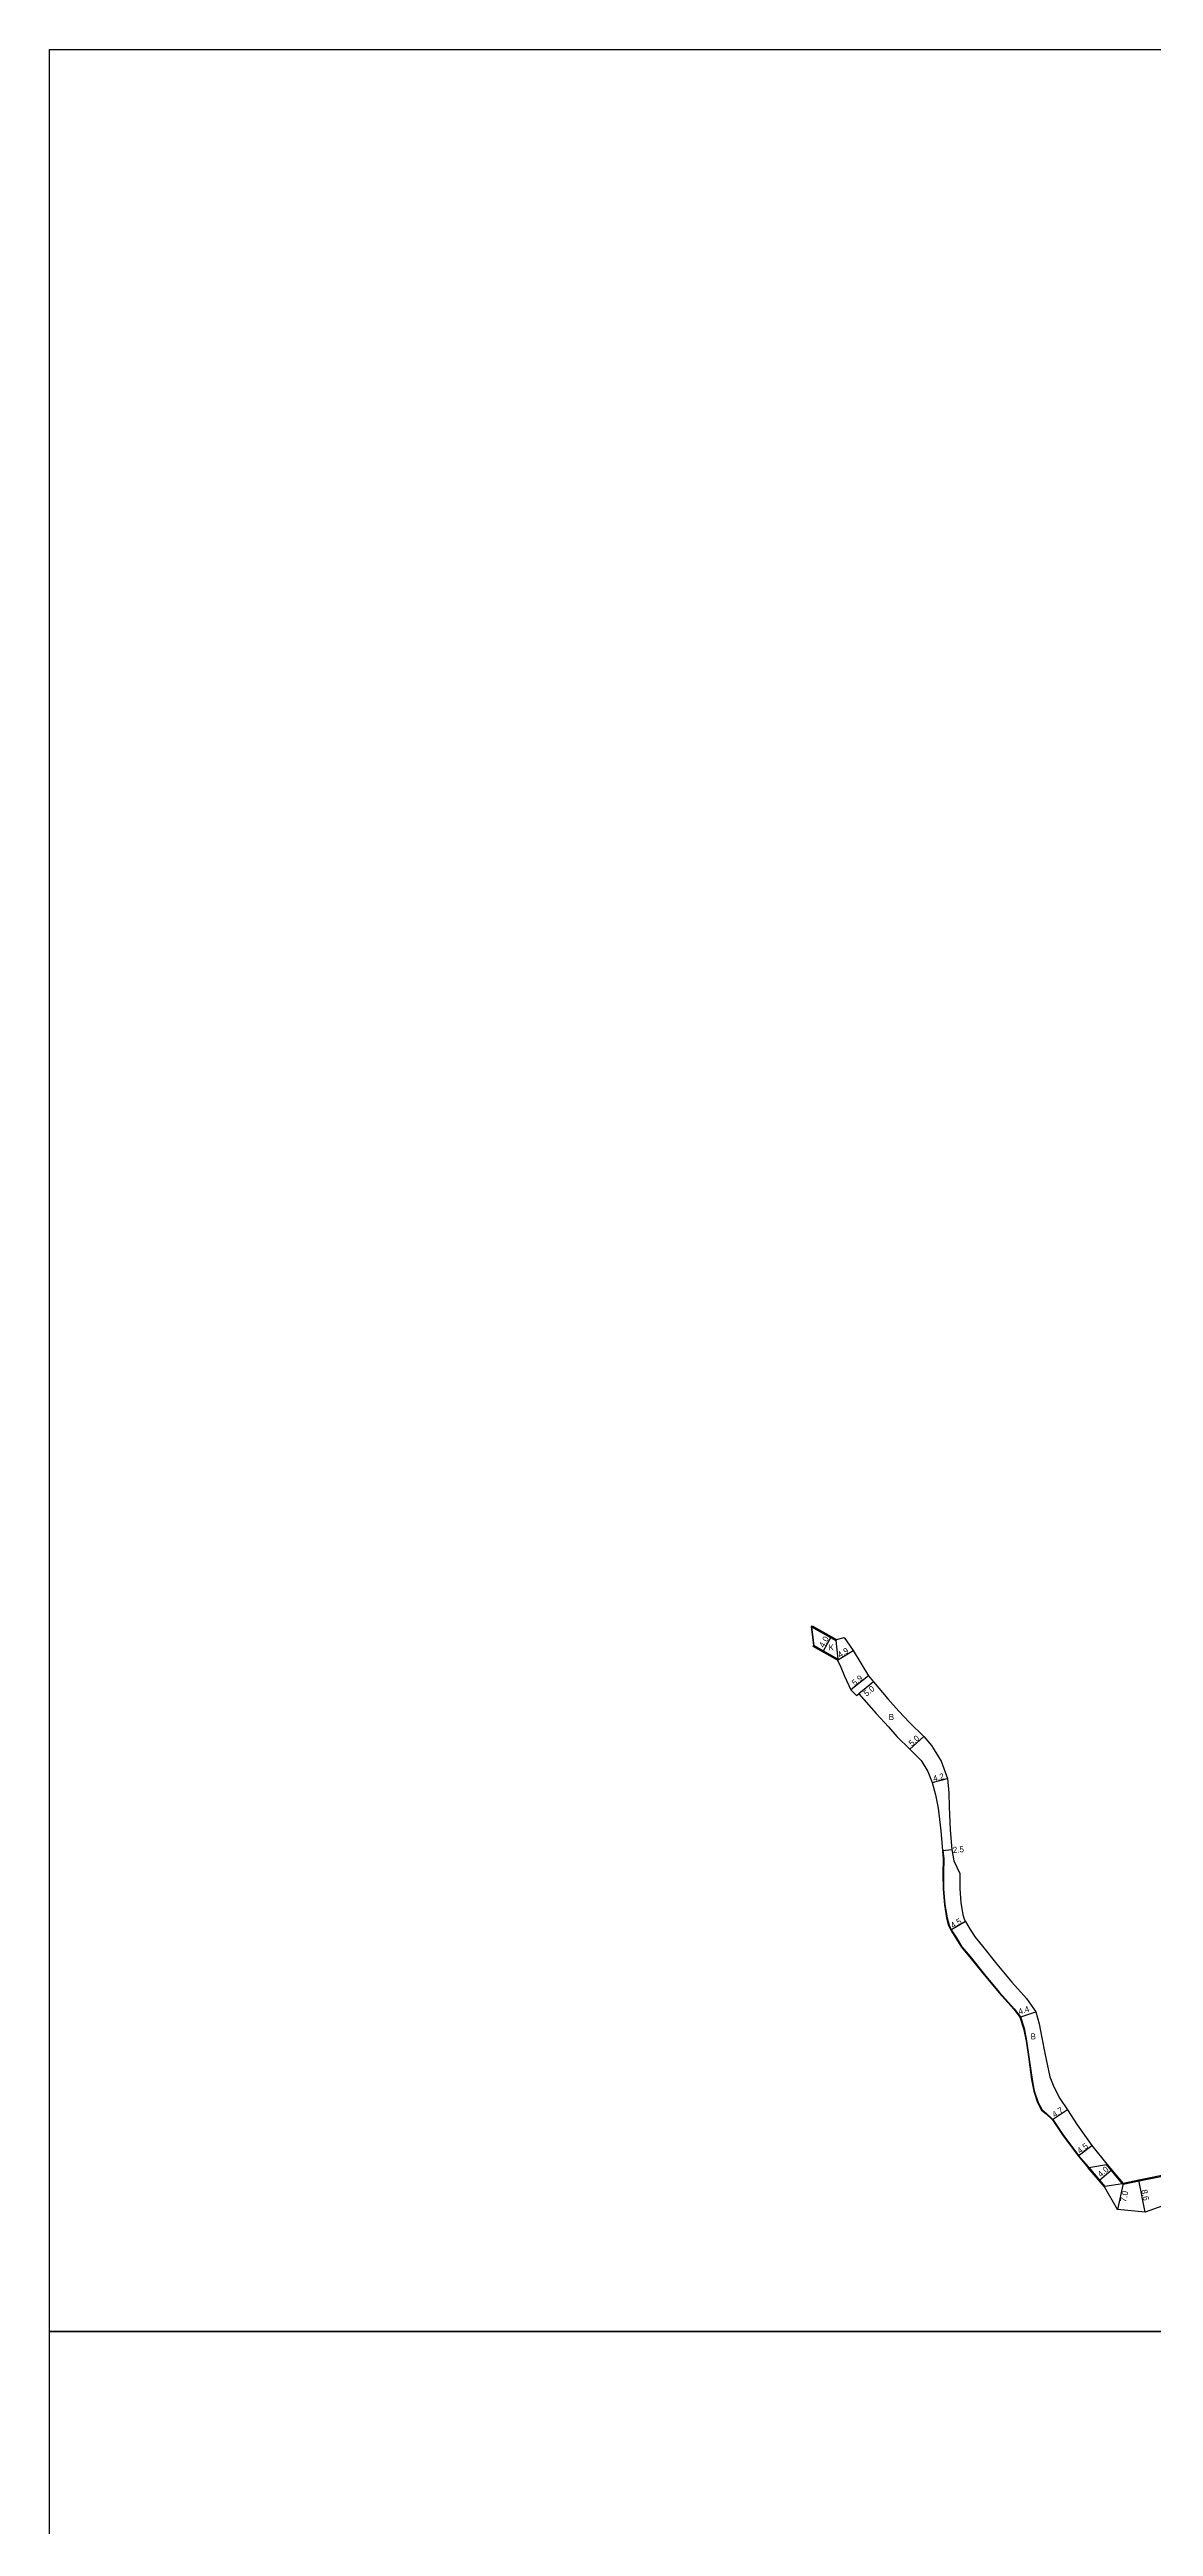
# Model space of a CAD drawing. Header units: metres. Extents: x -20002 to -16000, y -111000 to -108000.
# Drawn here: x -20000 to -19710, y -108651 to -108000 of the extents above; entities that cross this region are included whole.
import ezdxf

# ---------------------------------------------------------------- set-up
doc = ezdxf.new("R2010")
doc.units = ezdxf.units.M
doc.header["$LTSCALE"] = 2.5
for name, color, linetype in [('図郭', 7, 'Continuous'), ('幅員', 7, 'Continuous'), ('歩道・分離帯・安全施設', 7, 'Continuous'), ('舗装', 7, 'Continuous'), ('道路', 7, 'Continuous')]:
    doc.layers.add(name, color=color, linetype=linetype)
doc.styles.get("Standard").update_dxf_attribs({"font": ''})
doc.styles.get('Standard').set_extended_font_data('@MS PGothic')

msp = doc.modelspace()

# ---------------------------------------------------------------- linework, layer by layer
at = {"layer": '図郭'}
for points in [[(-20000, -108000), (-19200, -108000), (-19200, -108600), (-20000, -108600)], [(-20000, -108600), (-19200, -108600), (-19200, -109200), (-20000, -109200)]]:
    msp.add_lwpolyline(points, close=True, dxfattribs=at)
at = {"layer": '幅員'}
for points in [[(-19796.54, -108421.04), (-19794.57, -108417.56)], [(-19792.88, -108423.47), (-19788.7, -108420.91)], [(-19784.68, -108427.58), (-19789.3, -108431.25)], [(-19783.35, -108429.19), (-19787.25, -108432.31)], [(-19773.87, -108446.9), (-19770.16, -108443.55)], [(-19767.96, -108455.68), (-19763.89, -108454.61)], [(-19765.28, -108473.5), (-19762.79, -108473.27)], [(-19759.16, -108492.23), (-19763.06, -108494.48)], [(-19744.9, -108517.32), (-19740.72, -108515.94)], [(-19732.42, -108541.7), (-19736.32, -108544.32)], [(-19729.57, -108553.8), (-19725.96, -108551.12)], [(-19723.97, -108560.17), (-19720.92, -108557.59)], [(-19717.78, -108561.06), (-19719.21, -108567.91)], [(-19711.96, -108568.66), (-19713.6, -108560.22)]]:
    msp.add_lwpolyline(points, dxfattribs=at)
at = {"layer": '歩道・分離帯・安全施設'}
for points in [[(-19765.14, -108473.38), (-19765.13, -108473.48), (-19764.93, -108475.7), (-19764.96, -108479.57), (-19764.94, -108483.68), (-19764.6, -108487.77), (-19764.02, -108491.25), (-19763.52, -108493.18), (-19762.93, -108494.41), (-19761.6, -108496.51), (-19760.13, -108498.83), (-19758, -108501.42), (-19754.18, -108506.13), (-19750.22, -108510.9), (-19746.41, -108515.18), (-19744.77, -108517.24), (-19743.76, -108520.26), (-19743.12, -108523.59), (-19742.44, -108528.37), (-19741.68, -108533.71), (-19741.11, -108536.76), (-19740.12, -108539.75), (-19739.06, -108541.7), (-19737.88, -108542.69), (-19736.2, -108544.23), (-19733.59, -108548.24), (-19729.46, -108553.71), (-19726.9, -108556.72)], [(-19694.66, -108557.42), (-19695.19, -108557.76), (-19705.46, -108559.82), (-19705.65, -108558.94), (-19713.54, -108560.51), (-19717.72, -108561.36)]]:
    msp.add_lwpolyline(points, dxfattribs=at)
at = {"layer": '舗装'}
for points in [[(-19799.65, -108414.68), (-19799.08, -108419.6)], [(-19793.3, -108418.28), (-19792.74, -108423.21)]]:
    msp.add_lwpolyline(points, dxfattribs=at)
at = {"layer": '道路'}
for points in [[(-19793.3, -108418.28), (-19799.65, -108414.68), (-19799.5, -108414.42), (-19793.15, -108418.02)], [(-19799.65, -108414.68), (-19793.3, -108418.28), (-19792.74, -108423.21), (-19799.08, -108419.6)], [(-19792.74, -108423.21), (-19792.88, -108423.47), (-19799.23, -108419.86), (-19799.08, -108419.6)], [(-19722.64, -108561.98), (-19726.91, -108556.94), (-19726.79, -108556.84), (-19722.53, -108561.88)], [(-19726.79, -108556.84), (-19722.16, -108556.12), (-19717.9, -108561.16), (-19722.53, -108561.88)], [(-19717.78, -108561.06), (-19717.9, -108561.16), (-19722.16, -108556.12), (-19722.05, -108556.02)]]:
    msp.add_lwpolyline(points, close=True, dxfattribs=at)
for points in [[(-19799.65, -108414.68), (-19793.3, -108418.28), (-19793.15, -108418.02)], [(-19799.65, -108414.68), (-19799.08, -108419.6)], [(-19799.08, -108419.6), (-19792.74, -108423.21), (-19792.88, -108423.47)], [(-19793.15, -108418.02), (-19791.1, -108417.57), (-19788.7, -108420.91), (-19784.68, -108427.58), (-19783.35, -108429.19), (-19779.63, -108433.68), (-19776.7, -108436.93), (-19773.91, -108439.84), (-19770.16, -108443.55), (-19768.11, -108445.93), (-19765.58, -108450.08), (-19763.89, -108454.61), (-19763.56, -108458.4), (-19763.45, -108462.07), (-19763.22, -108468.07), (-19762.79, -108473.27), (-19762.29, -108476.21), (-19760.71, -108479.58)], [(-19792.88, -108423.47), (-19792, -108425.31), (-19791.02, -108427.68), (-19789.3, -108431.25), (-19787.82, -108432.78), (-19787.25, -108432.31), (-19782.69, -108437.48), (-19779.47, -108441.02), (-19777.28, -108443.59), (-19773.87, -108446.9), (-19770.87, -108449.91), (-19769.09, -108452.77), (-19767.96, -108455.68), (-19767.1, -108458.91), (-19766.38, -108462.44), (-19765.71, -108468.32), (-19765.28, -108473.5), (-19765.08, -108475.71), (-19765.11, -108479.57), (-19765.09, -108483.68), (-19764.75, -108487.79), (-19764.17, -108491.28), (-19763.66, -108493.24), (-19763.06, -108494.48), (-19761.73, -108496.59), (-19760.25, -108498.92), (-19758.12, -108501.52), (-19754.3, -108506.22), (-19750.33, -108511), (-19746.52, -108515.28), (-19744.9, -108517.32), (-19743.91, -108520.3), (-19743.26, -108523.61), (-19742.58, -108528.39), (-19741.82, -108533.73), (-19741.26, -108536.8), (-19740.26, -108539.81), (-19739.18, -108541.79), (-19737.98, -108542.8), (-19736.32, -108544.32), (-19733.71, -108548.32), (-19729.57, -108553.8), (-19726.91, -108556.94)], [(-19760.71, -108479.58), (-19760.69, -108483.5), (-19760.38, -108487.25), (-19759.86, -108490.36), (-19759.55, -108491.55), (-19759.16, -108492.23), (-19757.97, -108494.31), (-19756.68, -108496.33), (-19754.72, -108498.72), (-19750.94, -108503.38), (-19746.99, -108508.14), (-19743.16, -108512.44), (-19740.72, -108515.94), (-19739.81, -108519.12), (-19739.1, -108522.81), (-19738.35, -108526.86), (-19737, -108533.05), (-19736.01, -108535.66), (-19734.42, -108538.76), (-19732.42, -108541.7), (-19729.82, -108545.69), (-19725.96, -108551.12), (-19722.05, -108556.02)], [(-19722.64, -108561.98), (-19722.53, -108561.88), (-19726.79, -108556.84), (-19726.91, -108556.94)], [(-19689.03, -108558.51), (-19693.64, -108561.65), (-19703.89, -108565.72), (-19711.96, -108568.66), (-19719.21, -108567.91), (-19722.64, -108561.98)], [(-19722.05, -108556.02), (-19722.16, -108556.12), (-19717.9, -108561.16), (-19717.78, -108561.06)], [(-19694.82, -108557.16), (-19695.31, -108557.47), (-19705.23, -108559.46), (-19705.42, -108558.58), (-19713.6, -108560.22), (-19717.78, -108561.06)]]:
    msp.add_lwpolyline(points, dxfattribs=at)

# ---------------------------------------------------------------- texts
at = {"layer": '幅員'}
for s, rotation, p in [('4.0', 60.40908, (-19796.43, -108420.33)), ('4.9', 31.43386, (-19792.21, -108422.94)), ('5.9', 38.39143, (-19788.31, -108430.33)), ('5.0', 38.69131, (-19785.2, -108433.11)), ('5.0', 42.0999, (-19773.27, -108446.22)), ('4.2', 14.72445, (-19767.5, -108455.45)), ('2.5', 5.31323, (-19762.45, -108474.22)), ('4.5', 29.94107, (-19762.55, -108494.07)), ('4.4', 18.22739, (-19745.02, -108516.74)), ('4.7', 33.97534, (-19735.75, -108543.82)), ('4.5', 36.6363, (-19729.11, -108553.33)), ('4.0', 40.26113, (-19723.61, -108559.54)), ('7.0', 78.19713, (-19716.98, -108566.07)), ('8.6', 280.99213, (-19712.99, -108562.85))]:
    msp.add_text(s, height=1.6, rotation=rotation, dxfattribs=at).set_placement(p)
at = {"layer": '舗装'}
for s, p in [('K', (-19795.2, -108420.93)), ('B', (-19779.37, -108439.21)), ('B', (-19742.07, -108523.2))]:
    msp.add_text(s, height=1.6, dxfattribs=at).set_placement(p)

doc.saveas('drawing.dxf')
